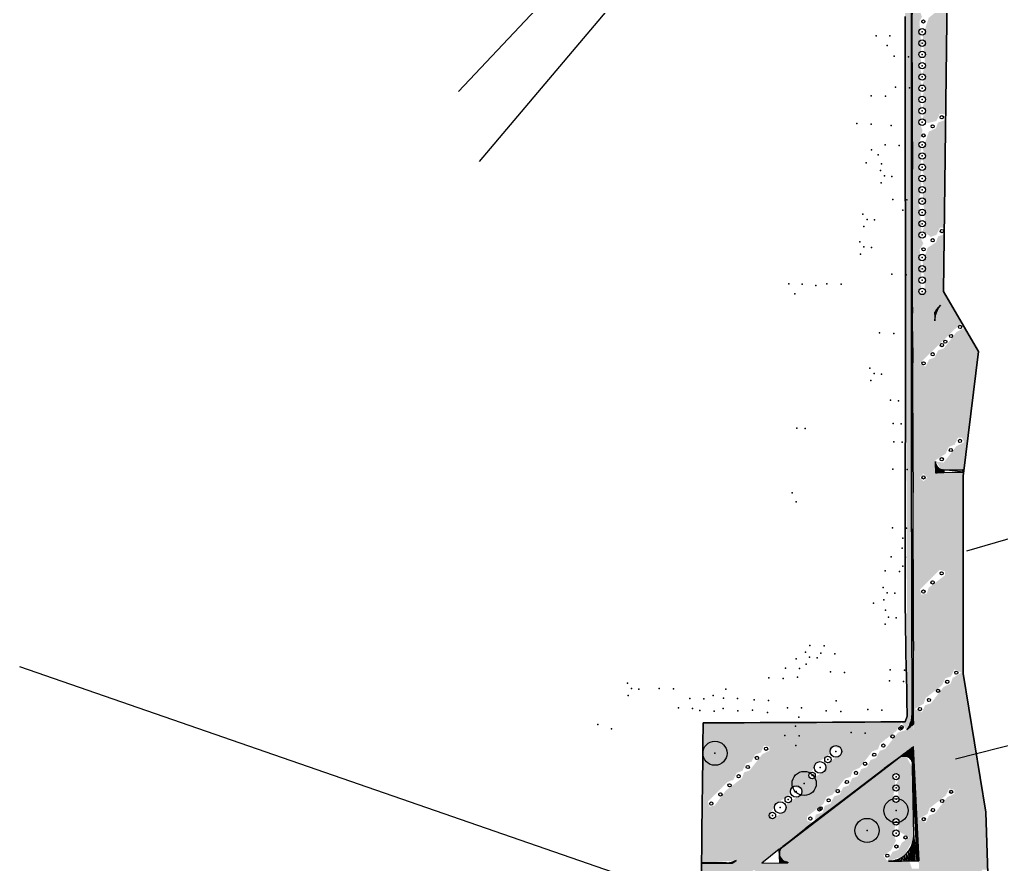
# Model space of a CAD drawing. Header units: metres. Extents: x 4 to 261, y 19 to 641.
# Drawn here: x 3.7 to 125.4, y 300.8 to 405.6 of the extents above; entities that cross this region are included whole.
import ezdxf

# ---------------------------------------------------------------- set-up
doc = ezdxf.new("R2010")
doc.units = ezdxf.units.M
for name, color, linetype in [('BOUNDARY', 7, 'Continuous'), ('ELECTR_CABLE_COMM', 7, 'Continuous'), ('NEW_BUSH', 3, 'Continuous'), ('NEW_LAWN', 82, 'Continuous'), ('NEW_TREE', 3, 'Continuous'), ('OVERHEAD_POWER_LINE', 7, 'Continuous'), ('ROAD', 7, 'Continuous'), ('SIDEWALK_PATH', 7, 'Continuous'), ('TREE', 7, 'Continuous'), ('WATER_PIPELINE', 7, 'Continuous')]:
    doc.layers.add(name, color=color, linetype=linetype)

# ---------------------------------------------------------------- blocks, each defined once
blk = doc.blocks.new('МИСКАНТУС_КИТАЙСКИЙ')
blk.add_circle((0, 0), 0.2)
blk = doc.blocks.new('ДЕРЕН_FLAVIRAMEA')
blk.add_circle((0, 0), 0.2)
blk = doc.blocks.new('ДЕРЕН_SIBIRICA')
blk.add_circle((0, 0), 0.2)
blk = doc.blocks.new('СПИРЕЯ_СЕРАЯ')
blk.add_circle((0, 0), 0.2)
blk = doc.blocks.new('BEREZA')
blk.add_circle((0, 0), 0.2)

msp = doc.modelspace()

# ---------------------------------------------------------------- hatches: boundary and pattern name
at = {"layer": 'NEW_LAWN'}
h = msp.add_hatch(color=82, dxfattribs=at)
h.paths.add_polyline_path([(88.21, 300.91), (92.04, 300.93), (92.48, 301.27), (88.21, 300.97), (88.41, 318.35), (113.43, 318.47), (113.72, 319.19), (113.37, 422.39), (118.06, 416.35), (118.2, 410.66), (118.7, 410.88), (118.48, 393.83), (117.75, 393.9), (117.33, 393.01), (116.27, 392.75), (115.64, 393.41), (115.93, 394.27), (115.64, 394.81), (115.93, 395.67), (115.64, 396.21), (115.93, 397.07), (115.64, 397.61), (115.93, 398.47), (115.64, 399.01), (115.93, 399.87), (115.64, 403.52), (116.38, 405.81), (118.63, 407.61), (117.74, 408.02), (117.31, 407.14), (116.5, 406.86), (115.64, 407.41), (115.93, 408.27), (115.64, 408.81), (115.93, 412.47), (115.64, 413.32), (115.93, 413.87), (115.64, 414.72), (115.93, 415.27), (115.37, 415.59), (115.18, 413.87), (115.47, 413.01), (115.18, 412.47), (115.47, 411.61), (115.18, 411.07), (115.47, 410.21), (115.18, 409.67), (115.47, 408.81), (115.18, 408.27), (115.47, 407.41), (115.18, 406.87), (115.54, 405.94), (115.23, 405.35), (115.47, 401.81), (115.18, 401.27), (115.47, 400.41), (115.18, 399.87), (115.47, 399.01), (115.18, 398.47), (115.47, 397.61), (115.18, 397.07), (115.47, 396.21), (115.18, 395.67), (115.47, 394.81), (115.18, 394.27), (115.47, 393.41), (115.18, 392.87), (115.61, 391.87), (115.18, 390.07), (115.47, 389.52), (115.18, 388.67), (115.47, 388.12), (115.18, 387.27), (115.47, 386.72), (115.18, 385.87), (115.47, 385.32), (115.18, 383.07), (115.47, 379.41), (115.18, 378.87), (115.71, 377.82), (115.26, 377.09), (115.47, 373.81), (115.18, 373.27), (115.47, 372.41), (115.18, 371.87), (115.56, 371.49), (115.93, 371.87), (115.64, 375.52), (116.25, 377.29), (117.29, 377.98), (117.54, 378.69), (118.29, 378.95), (118.2, 371.87), (120.45, 368), (115.26, 362.95), (115.98, 362.53), (116.41, 363.42), (117.11, 363.67), (117.54, 364.55), (118.25, 364.8), (119.8, 366.81), (120.82, 367.37), (122.53, 364.42), (120.63, 349.46), (117.9, 349.77), (117.33, 350.75), (118.23, 350.64), (119.79, 352.65), (120.77, 353.18), (120.49, 353.73), (120.01, 353.73), (119.59, 352.85), (118.88, 352.6), (118.46, 351.72), (117.2, 350.92), (117.2, 349.38), (120.63, 349.46), (120.63, 349.47), (120.65, 324.49), (123.44, 307.27), (123.68, 300.09), (123, 300.15), (122.57, 299.27), (121.87, 299.02), (121.44, 298.14), (120.5, 297.47), (121.22, 297.06), (122.77, 299.07), (123.71, 299.38), (123.86, 294.84), (119.9, 295.52), (119.94, 294.82), (119.51, 295.49), (119.52, 294.78), (119.44, 295.49), (118.78, 295.4), (117.79, 294.12), (117.6, 294.45), (117.65, 291.95), (118.06, 293.39), (119.56, 294.51), (123.86, 294.82), (124.42, 278.12), (123.27, 272.95), (119.63, 269.08), (115.28, 268.57), (115.11, 298.09), (111.51, 298.06), (113.42, 297.43), (113.51, 297.75), (114, 296.85), (114.05, 297.46), (114.69, 294.78), (115.02, 270.21), (114.23, 269.53), (112.05, 269.49), (112.27, 270.6), (113.61, 272.74), (113.62, 275.66), (114.9, 276.59), (113.7, 277.53), (114.05, 279.5), (113.69, 280.33), (113.9, 282.79), (113.54, 283.15), (112.57, 283.15), (112, 282.44), (112.43, 281.47), (112.43, 280.32), (112.01, 279.64), (112.44, 278.67), (112.45, 277.52), (112.02, 276.84), (112.6, 275.27), (111.49, 274.61), (110.85, 274.82), (110.71, 276.33), (111.14, 277), (110.7, 279.13), (111.12, 279.8), (110.69, 281.93), (111.11, 282.6), (110.65, 284.49), (110.05, 284.84), (109.44, 284.49), (109.07, 282.75), (109.43, 281.92), (109.09, 279.95), (109.44, 279.12), (109.1, 277.15), (109.45, 276.01), (109, 274.35), (109.72, 272.85), (109.05, 271.6), (107.89, 271.01), (105.39, 270.74), (105.04, 270.14), (105.23, 269.43), (104.06, 269.42), (104.03, 275.36), (105.08, 275.36), (105.02, 290.51), (88.1, 290.44)])
h.paths.add_polyline_path([(117.65, 291.95), (117.71, 285.46), (117.79, 283.44), (117.66, 291.57)], flags=16)
h.paths.add_polyline_path([(120.46, 324.58), (119.57, 325), (119.14, 324.12), (118.43, 323.87), (118.01, 322.99), (116, 321.43), (115.75, 320.72), (114.62, 320.06), (115.52, 319.64), (115.94, 320.53), (116.65, 320.78), (118.21, 322.79), (119.09, 323.21), (119.34, 323.92)], flags=16)
h.paths.add_polyline_path([(114.47, 328.15), (114.3, 319.07), (113.66, 317.53), (114.39, 318.14), (114.48, 317.19)], flags=16)
h.paths.add_polyline_path([(113.58, 317.47), (113.02, 318.45), (112.35, 317.33), (110.34, 315.77), (110.09, 315.07), (109.38, 314.82), (107.83, 312.8), (106.95, 312.38), (106.7, 311.67), (105.99, 311.42), (104.43, 309.41), (103.73, 309.16), (103.3, 308.28), (101.29, 306.72), (101.29, 306.24), (101.99, 305.93), (98.28, 303.02), (113.39, 314.53), (114.38, 312.77), (114.5, 303.98), (113.32, 301.87), (111.41, 301.2), (113, 301.21), (113, 301.59), (113.36, 301.23), (113.36, 301.79), (113.67, 301.23), (113.79, 301.71), (114.3, 300.27), (115.18, 300.27), (114.49, 315.41), (102.21, 306.09), (102.37, 306.95), (103.21, 307.24), (103.5, 308.08), (104.2, 308.33), (104.63, 309.21), (105.34, 309.46), (105.76, 310.34), (106.47, 310.59), (106.89, 311.48), (107.6, 311.72), (108.02, 312.61), (108.73, 312.86), (109.16, 313.74), (109.86, 313.99), (110.29, 314.87), (110.99, 315.12), (112.55, 317.13)], flags=16)
h.paths.add_polyline_path([(115.11, 306.4), (116, 305.98), (116.43, 306.87), (117.13, 307.12), (118.69, 309.13), (119.57, 309.55), (119.57, 310.03), (118.92, 310.21), (118.49, 309.33), (116.48, 307.77), (116.23, 307.06)], flags=16)
h.paths.add_polyline_path([(111.24, 301.22), (111.9, 302.34), (112.61, 302.59), (113.03, 303.47), (113.98, 304.14), (112.56, 304.95), (112.7, 306.07), (112.32, 306.45), (111.94, 306.07), (112.24, 305.53), (111.94, 304.67), (112.32, 303.73), (111.7, 302.54), (110.76, 301.87)], flags=16)
h.paths.add_polyline_path([(98.28, 303.02), (97.87, 302.68), (95.67, 300.96), (98.92, 301), (98.06, 301.49), (97.88, 302.27)], flags=16)
h.paths.add_polyline_path([(113.95, 419.69), (114.22, 419.34), (114.23, 412.66), (114.35, 419.74)], flags=16)
h.paths.add_polyline_path([(114.23, 411.67), (114.33, 411.66), (114.33, 411.67)], flags=16)
h.paths.add_polyline_path([(114.23, 393.07), (114.38, 389.94), (114.33, 410.67)], flags=16)
h.paths.add_polyline_path([(114.38, 389.93), (114.38, 389.94), (114.38, 389.94)], flags=16)
h.paths.add_polyline_path([(114.23, 372.54), (114.38, 369.42), (114.38, 389.93), (114.38, 389.93), (114.38, 389.93)], flags=16)
h.paths.add_polyline_path([(114.38, 369.42), (114.23, 367.87), (114.39, 364.46), (114.39, 365.46)], flags=16)
h.paths.add_polyline_path([(114.26, 352.76), (114.3, 331.31), (114.39, 364.46)], flags=16)
h.paths.add_polyline_path([(117.82, 370.18), (117.15, 369.34), (117.15, 368.24), (117.41, 369.46)], flags=16)
h.paths.add_polyline_path([(120.11, 279.51), (121.02, 279.79), (121.56, 279.49), (121.94, 279.87), (121.56, 280.25), (121.02, 279.96), (119.82, 280.19)], flags=16)
h.paths.add_polyline_path([(118.32, 276.82), (119.35, 278.18), (119.28, 278.69), (118.69, 278.56), (118.66, 277.98), (117.94, 277.2)], flags=16)
h.paths.add_polyline_path([(116.36, 280.2), (116.03, 278.86), (116.5, 278.38), (117.17, 279.32), (118.05, 279.75), (118.3, 280.46), (119.19, 280.73), (119.18, 281.36), (118.53, 281.54), (118.1, 280.65)], flags=16)
h.paths.add_polyline_path([(118.32, 274.02), (118.7, 274.4), (118.32, 274.78), (117.94, 274.4)], flags=16)
h.paths.add_polyline_path([(118.28, 298.78), (118.66, 299.16), (118.28, 299.54), (117.9, 299.16)], flags=16)
h.paths.add_polyline_path([(117.74, 337.32), (115.3, 334.88), (115.48, 334.23), (116.13, 334.4), (116.38, 335.11), (118.4, 336.66), (118.4, 337.14)], flags=16)
h.paths.add_polyline_path([(115.73, 348.31), (116.21, 348.79), (115.73, 349.27), (115.25, 348.79)], flags=16)
h.paths.add_polyline_path([(112.41, 310.81), (112.7, 311.67), (112.32, 312.05), (111.94, 311.67), (112.24, 311.13), (111.94, 308.87), (112.32, 308.49), (112.7, 308.87)], flags=16)
h.paths.add_polyline_path([(106.99, 283.66), (107.64, 283.48), (107.81, 284.13), (107.16, 284.31)], flags=16)
h.paths.add_polyline_path([(102.55, 313.42), (101.54, 311.82), (101.91, 311.44), (103.25, 312.21), (103.77, 313.32), (105.47, 314.46), (105.47, 315.16), (104.52, 315.41), (104, 314.31)], flags=16)
h.paths.add_polyline_path([(104.03, 294.85), (104.69, 294.67), (104.86, 295.33), (104.21, 295.5)], flags=16)
h.paths.add_polyline_path([(96.66, 307.04), (96.99, 306.47), (98.32, 307.24), (98.85, 308.35), (100.55, 309.48), (100.55, 310.18), (99.6, 310.44), (99.07, 309.33), (97.63, 308.45)], flags=16)
h.paths.add_polyline_path([(95.79, 299.38), (94.68, 300.11), (93.73, 299.25), (94.64, 297.86), (96.39, 297.49), (98.37, 297.85), (99.19, 297.51), (100.03, 298), (100.17, 298.49), (99.68, 299.33), (97.21, 299.11)], flags=16)
h.paths.add_polyline_path([(91.44, 311.02), (89, 308.58), (89.18, 307.92), (89.83, 308.1), (91.21, 309.94), (93.23, 311.49), (93.48, 312.2), (94.18, 312.45), (95.74, 314.46), (96.62, 314.89), (96.62, 315.37), (95.97, 315.54), (95.54, 314.66), (94.84, 314.41), (94.41, 313.53), (93.7, 313.28), (93.28, 312.4), (92.57, 312.15), (92.15, 311.27)], flags=16)
msp.add_hatch(color=82, dxfattribs=at).paths.add_polyline_path([(117.77, 379.77), (117.34, 378.89), (116.62, 378.63), (115.64, 379.41), (115.93, 380.27), (115.64, 383.92), (115.93, 384.47), (115.64, 385.32), (115.93, 385.87), (115.64, 386.72), (115.93, 387.27), (115.64, 388.12), (115.93, 388.67), (115.64, 389.52), (116.39, 391.69), (117.27, 392.11), (117.52, 392.82), (118.47, 393.13), (118.3, 379.75)])

# ---------------------------------------------------------------- linework, layer by layer
at = {"layer": 'BOUNDARY'}
msp.add_lwpolyline([(113.45, 405.99), (113.45, 405), (113.45, 403), (113.45, 402), (113.45, 400), (113.45, 399.01), (113.47, 397.01), (113.47, 396.01), (113.47, 394.03), (113.47, 393.03), (113.47, 391.02), (113.47, 390.02), (113.47, 388.04), (113.47, 387.04), (113.47, 385.04), (113.47, 384.04), (113.48, 382.05), (113.48, 381.05), (113.48, 379.05), (113.48, 378.05), (113.48, 376.06), (113.48, 375.06), (113.48, 373.06), (113.48, 372.06), (113.48, 370.08), (113.5, 369.08), (113.5, 367.07), (113.5, 366.07), (113.5, 364.09), (113.48, 363.09), (113.48, 361.09), (113.48, 360.09), (113.48, 358.1), (113.48, 357.1), (113.48, 355.1), (113.48, 354.1), (113.47, 352.11), (113.47, 351.11), (113.47, 349.11), (113.47, 348.11), (113.47, 346.13), (113.47, 345.13), (113.47, 343.12), (113.47, 342.14), (113.45, 340.14), (113.45, 339.14), (113.45, 337.14), (113.45, 336.15), (113.45, 334.15), (113.45, 333.15), (113.45, 332.7), (113.45, 332.7), (113.48, 331.15), (113.5, 330.16), (113.54, 328.16), (113.55, 327.16), (113.6, 325.18), (113.61, 324.18), (113.66, 322.18), (113.67, 321.17), (113.72, 319.19), (113.44, 318.47), (111.45, 318.46), (110.45, 318.46), (108.45, 318.44), (107.45, 318.44), (105.46, 318.43), (104.46, 318.43), (102.46, 318.41), (101.46, 318.41), (99.47, 318.4), (98.47, 318.4), (96.47, 318.38), (95.47, 318.38), (93.49, 318.37), (92.49, 318.37), (90.49, 318.35), (89.49, 318.35), (88.41, 318.35), (88.41, 318.35), (88.4, 317.44), (88.38, 316.44), (88.37, 314.44), (88.35, 313.46), (88.32, 311.45), (88.32, 310.45), (88.29, 308.45), (88.29, 307.47), (88.26, 305.47), (88.25, 304.47), (88.23, 302.48), (88.22, 301.48), (88.2, 299.48)], dxfattribs=at)
at = {"layer": 'ELECTR_CABLE_COMM'}
for p, q in [((60.69, 388), (122.55, 461.24)), ((113.36, 455.37), (58.09, 396.68))]:
    msp.add_line(p, q, dxfattribs=at)
at = {"layer": 'GROUND'}
for points in [[(118.76, 415.45), (118.2, 371.87), (122.53, 364.42), (120.63, 348.93), (120.65, 324.49), (123.44, 307.27), (124.42, 278.12), (123.27, 272.94), (119.63, 269.08), (104.32, 267.27), (104.08, 264.39), (110, 263.98), (114.17, 262.13), (117.07, 258.62), (118.46, 245.95), (122.22, 242.8), (124.29, 236.77)], [(88.2, 299.48), (88.22, 301.48), (88.23, 302.48), (88.25, 304.47), (88.26, 305.47), (88.29, 307.47), (88.29, 308.45), (88.32, 310.45), (88.32, 311.45), (88.35, 313.46), (88.37, 314.44), (88.38, 316.44), (88.4, 317.44), (88.41, 318.35), (89.49, 318.35), (90.49, 318.35), (92.49, 318.37), (93.49, 318.37), (95.47, 318.38), (96.47, 318.38), (98.47, 318.4), (99.47, 318.4), (101.46, 318.41), (102.46, 318.41), (104.46, 318.43), (105.46, 318.43), (107.45, 318.44), (108.45, 318.44), (110.45, 318.46), (111.45, 318.46), (113.44, 318.47), (113.72, 319.19), (113.67, 321.17), (113.66, 322.18), (113.61, 324.18), (113.6, 325.18), (113.55, 327.16), (113.54, 328.16), (113.5, 330.16), (113.48, 331.15), (113.45, 332.7), (113.45, 333.15), (113.45, 334.15), (113.45, 336.15), (113.45, 337.14), (113.45, 339.14), (113.45, 340.14), (113.47, 342.14), (113.47, 343.12), (113.47, 345.13), (113.47, 346.13), (113.47, 348.11), (113.47, 349.11), (113.47, 351.11), (113.47, 352.11), (113.48, 354.1), (113.48, 355.1), (113.48, 357.1), (113.48, 358.1), (113.48, 360.09), (113.48, 361.09), (113.48, 363.09), (113.5, 364.09), (113.5, 366.07), (113.5, 367.07), (113.5, 369.08), (113.48, 370.08), (113.48, 372.06), (113.48, 373.06), (113.48, 375.06), (113.48, 376.06), (113.48, 378.05), (113.48, 379.05), (113.48, 381.05), (113.48, 382.05), (113.47, 384.04), (113.47, 385.04), (113.47, 387.04), (113.47, 388.04), (113.47, 390.02), (113.47, 391.02), (113.47, 393.03), (113.47, 394.03), (113.47, 396.01), (113.47, 397.01), (113.45, 399.01), (113.45, 400), (113.45, 402), (113.45, 403), (113.45, 405), (113.45, 405.99)]]:
    msp.add_lwpolyline(points, dxfattribs=at)
at = {"layer": 'NEW_BUSH'}
for centre, radius in [((115.56, 404.07), 0.4), ((115.56, 402.67), 0.4), ((115.56, 401.27), 0.4), ((115.56, 399.87), 0.4), ((115.56, 398.47), 0.4), ((115.56, 397.07), 0.4), ((115.56, 395.67), 0.4), ((115.56, 394.27), 0.4), ((115.56, 392.87), 0.4), ((115.56, 390.07), 0.4), ((115.56, 388.67), 0.4), ((115.56, 387.27), 0.4), ((115.56, 385.87), 0.4), ((115.56, 384.47), 0.4), ((115.56, 383.07), 0.4), ((115.56, 381.67), 0.4), ((115.56, 380.27), 0.4), ((115.56, 378.87), 0.4), ((115.56, 376.07), 0.4), ((115.56, 374.67), 0.4), ((115.56, 373.27), 0.4), ((115.56, 371.87), 0.4), ((104.87, 314.81), 0.72), ((103.88, 313.81), 0.4), ((102.9, 312.82), 0.72), ((101.91, 311.82), 0.4), ((112.32, 311.67), 0.4), ((99.94, 309.83), 0.72), ((112.32, 310.27), 0.4), ((98.96, 308.84), 0.4), ((112.32, 308.87), 0.4), ((97.97, 307.84), 0.72), ((96.99, 306.85), 0.4), ((112.32, 306.07), 0.4), ((112.32, 304.67), 0.4)]:
    msp.add_circle(centre, radius, dxfattribs=at)
for p in [(115.56, 404.07), (115.56, 402.67), (115.56, 401.27), (115.56, 399.87), (115.56, 398.47), (115.56, 397.07), (115.56, 395.67), (115.56, 394.27), (115.56, 392.87), (115.56, 390.07), (115.56, 388.67), (115.56, 387.27), (115.56, 385.87), (115.56, 384.47), (115.56, 383.07), (115.56, 381.67), (115.56, 380.27), (115.56, 378.87), (115.56, 376.07), (115.56, 374.67), (115.56, 373.27), (115.56, 371.87), (104.87, 314.81), (103.88, 313.81), (101.91, 311.82), (102.9, 312.82), (112.32, 311.67), (99.94, 309.83), (112.32, 310.27), (98.96, 308.84), (112.32, 308.87), (96.99, 306.85), (97.97, 307.84), (112.32, 306.07), (112.32, 304.67)]:
    msp.add_point(p, dxfattribs=at)
at = {"layer": 'NEW_TREE'}
for centre in [(89.87, 314.58), (100.93, 310.83), (112.32, 307.47), (108.73, 305)]:
    msp.add_circle(centre, 1.5, dxfattribs=at)
for p in [(89.87, 314.58), (100.93, 310.83), (112.32, 307.47), (108.73, 305)]:
    msp.add_point(p, dxfattribs=at)
at = {"layer": 'OVERHEAD_POWER_LINE'}
for p, q in [((238.79, 343.94), (119.69, 313.85)), ((3.65, 325.32), (132.98, 280.55))]:
    msp.add_line(p, q, dxfattribs=at)
at = {"layer": 'ROAD'}
msp.add_lwpolyline([(124.29, 236.77), (122.22, 242.8), (118.46, 245.95), (117.07, 258.62), (114.17, 262.13), (110, 263.98), (104.08, 264.39), (104.32, 267.27), (119.63, 269.08), (123.27, 272.94), (124.42, 278.12), (123.44, 307.27), (120.65, 324.49), (120.63, 348.93), (122.53, 364.42), (118.2, 371.87), (118.76, 415.45)], dxfattribs=at)
at = {"layer": 'SIDEWALK_PATH'}
for points in [[(114.23, 412.66), (114.33, 410.67), (114.33, 410.67), (114.23, 392.95), (114.23, 392.95), (114.23, 412.66), (114.33, 410.67), (114.23, 392.95), (114.23, 392.95), (114.38, 389.93), (114.38, 389.93), (114.33, 410.67)], [(114.23, 392.95), (114.38, 389.93), (114.38, 389.93), (114.23, 372.54), (114.23, 372.54), (114.23, 392.95), (114.38, 389.93), (114.23, 372.54), (114.23, 372.54), (114.38, 369.42), (114.38, 369.42), (114.38, 389.93)], [(114.23, 372.54), (114.38, 369.42), (114.38, 369.42), (114.23, 367.87), (114.23, 367.87), (114.23, 372.54), (114.38, 369.42), (114.23, 367.87), (114.23, 367.87), (114.39, 364.46), (114.39, 364.46), (114.38, 369.42)], [(117.83, 370.18), (117.59, 369.87), (117.59, 369.87), (117.59, 369.82), (117.59, 369.82), (117.83, 370.18)], [(117.24, 369.43), (117.27, 369.06), (117.27, 369.06), (117.15, 369.31), (117.15, 369.31), (117.24, 369.43), (117.27, 369.06), (117.15, 369.31), (117.15, 369.31), (117.18, 368.67), (117.18, 368.67), (117.27, 369.06)], [(117.18, 368.67), (117.15, 369.31), (117.15, 369.31), (117.15, 369.24), (117.15, 369.24), (117.18, 368.67)], [(117.18, 368.67), (117.18, 368.66), (117.18, 368.66), (117.15, 369.24), (117.15, 369.24), (117.18, 368.67), (117.18, 368.66), (117.15, 369.24), (117.15, 369.24), (117.15, 368.24), (117.15, 368.24), (117.18, 368.66)], [(117.39, 369.63), (117.41, 369.46), (117.41, 369.46), (117.24, 369.43), (117.24, 369.43), (117.39, 369.63), (117.41, 369.46), (117.24, 369.43), (117.24, 369.43), (117.27, 369.06), (117.27, 369.06), (117.41, 369.46)], [(117.59, 369.87), (117.59, 369.82), (117.59, 369.82), (117.39, 369.63), (117.39, 369.63), (117.59, 369.87), (117.59, 369.82), (117.39, 369.63), (117.39, 369.63), (117.41, 369.46), (117.41, 369.46), (117.59, 369.82)], [(114.23, 367.87), (114.39, 364.46), (114.39, 364.46), (114.26, 352.76), (114.26, 352.76), (114.23, 367.87), (114.39, 364.46), (114.26, 352.76), (114.26, 352.76), (114.44, 349.1), (114.44, 349.1), (114.39, 364.46)], [(114.26, 352.76), (114.44, 349.1), (114.44, 349.1), (114.3, 331.31), (114.3, 331.31), (114.26, 352.76), (114.44, 349.1), (114.3, 331.31), (114.3, 331.31), (114.47, 328.15), (114.47, 328.15), (114.44, 349.1)], [(117.21, 350.59), (117.2, 350.78), (117.2, 350.78), (117.27, 349.38), (117.27, 349.38), (117.21, 350.59), (117.2, 350.78), (117.27, 349.38), (117.27, 349.38), (117.2, 350.78), (117.27, 349.38), (117.2, 350.78), (117.2, 350.78), (117.2, 349.38), (117.2, 349.38), (117.27, 349.38)], [(117.27, 350.38), (117.33, 349.38), (117.33, 349.38), (117.21, 350.59), (117.21, 350.59), (117.27, 350.38), (117.33, 349.38), (117.21, 350.59), (117.21, 350.59), (117.27, 349.38), (117.27, 349.38), (117.33, 349.38)], [(117.38, 350.2), (117.42, 349.38), (117.42, 349.38), (117.27, 350.38), (117.27, 350.38), (117.38, 350.2), (117.42, 349.38), (117.27, 350.38), (117.27, 350.38), (117.33, 349.38), (117.33, 349.38), (117.42, 349.38)], [(117.51, 350.05), (117.54, 349.4), (117.54, 349.4), (117.38, 350.2), (117.38, 350.2), (117.51, 350.05), (117.54, 349.4), (117.38, 350.2), (117.38, 350.2), (117.42, 349.38), (117.42, 349.38), (117.54, 349.4)], [(117.66, 349.92), (117.69, 349.4), (117.69, 349.4), (117.51, 350.05), (117.51, 350.05), (117.66, 349.92), (117.69, 349.4), (117.51, 350.05), (117.51, 350.05), (117.54, 349.4), (117.54, 349.4), (117.69, 349.4)], [(117.84, 349.83), (117.87, 349.4), (117.87, 349.4), (117.66, 349.92), (117.66, 349.92), (117.84, 349.83), (117.87, 349.4), (117.66, 349.92), (117.66, 349.92), (117.69, 349.4), (117.69, 349.4), (117.87, 349.4)], [(118.05, 349.77), (118.06, 349.4), (118.06, 349.4), (117.84, 349.83), (117.84, 349.83), (118.05, 349.77), (118.06, 349.4), (117.84, 349.83), (117.84, 349.83), (117.87, 349.4), (117.87, 349.4), (118.06, 349.4)], [(118.24, 349.74), (118.26, 349.41), (118.26, 349.41), (118.05, 349.77), (118.05, 349.77), (118.24, 349.74), (118.26, 349.41), (118.05, 349.77), (118.05, 349.77), (118.06, 349.4), (118.06, 349.4), (118.26, 349.41)], [(120.62, 349.75), (120.63, 349.46), (120.63, 349.46), (118.24, 349.74), (118.24, 349.74), (120.62, 349.75), (120.63, 349.46), (118.24, 349.74), (118.24, 349.74), (118.26, 349.41), (118.26, 349.41), (120.63, 349.46)], [(120.63, 349.75), (120.62, 349.75), (120.62, 349.75), (120.63, 349.46), (120.63, 349.46), (120.63, 349.75)], [(114.3, 331.31), (114.47, 328.15), (114.47, 328.15), (114.33, 321.5), (114.33, 321.5), (114.3, 331.31), (114.47, 328.15), (114.33, 321.5), (114.33, 321.5), (114.5, 318.19), (114.5, 318.19), (114.47, 328.15)], [(114.33, 321.5), (114.5, 318.19), (114.5, 318.19), (114.33, 319.49), (114.33, 319.49), (114.33, 321.5), (114.5, 318.19), (114.33, 319.49), (114.33, 319.49), (114.39, 318.11), (114.39, 318.11), (114.5, 318.19)], [(114.3, 319.07), (114.35, 318.08), (114.35, 318.08), (114.23, 318.65), (114.23, 318.65), (114.3, 319.07), (114.35, 318.08), (114.23, 318.65), (114.23, 318.65), (114.26, 318.01), (114.26, 318.01), (114.35, 318.08)], [(114.33, 319.49), (114.39, 318.11), (114.39, 318.11), (114.3, 319.07), (114.3, 319.07), (114.33, 319.49), (114.39, 318.11), (114.3, 319.07), (114.3, 319.07), (114.35, 318.08), (114.35, 318.08), (114.39, 318.11)], [(114.11, 317.89), (113.9, 317.73), (113.9, 317.73), (113.9, 317.87), (113.9, 317.87), (114.11, 317.89), (113.9, 317.73), (113.9, 317.87), (113.9, 317.87), (113.66, 317.53), (113.66, 317.53), (113.9, 317.73)], [(114.11, 317.89), (114.08, 318.25), (114.08, 318.25), (113.9, 317.87), (113.9, 317.87), (114.11, 317.89)], [(114.23, 318.65), (114.26, 318.01), (114.26, 318.01), (114.08, 318.25), (114.08, 318.25), (114.23, 318.65), (114.26, 318.01), (114.08, 318.25), (114.08, 318.25), (114.11, 317.89), (114.11, 317.89), (114.26, 318.01)], [(114.44, 315.37), (115.14, 301.24), (115.14, 301.24), (114.27, 315.25), (114.27, 315.25), (114.44, 315.37), (115.14, 301.24), (114.27, 315.25), (114.27, 315.25), (114.97, 301.24), (114.97, 301.24), (115.14, 301.24)], [(114.5, 315.41), (114.44, 315.37), (114.44, 315.37), (115.14, 301.24), (115.14, 301.24), (114.5, 315.41), (114.44, 315.37), (115.14, 301.24), (115.14, 301.24), (114.44, 315.37), (115.14, 301.24), (114.44, 315.37), (114.44, 315.37), (115.14, 301.24)], [(112.69, 314.07), (112.69, 314.02), (112.69, 314.02), (110.87, 312.69), (110.87, 312.69), (112.69, 314.07), (112.69, 314.02), (110.87, 312.69), (110.87, 312.69), (110.87, 312.62), (110.87, 312.62), (112.69, 314.02)], [(112.85, 314.19), (112.85, 314.13), (112.85, 314.13), (112.69, 314.07), (112.69, 314.07), (112.85, 314.19), (112.85, 314.13), (112.69, 314.07), (112.69, 314.07), (112.69, 314.02), (112.69, 314.02), (112.85, 314.13)], [(113.02, 314.31), (113.03, 314.2), (113.03, 314.2), (112.85, 314.19), (112.85, 314.19), (113.02, 314.31), (113.03, 314.2), (112.85, 314.19), (112.85, 314.19), (112.85, 314.13), (112.85, 314.13), (113.03, 314.2)], [(113.21, 314.46), (113.21, 314.23), (113.21, 314.23), (113.02, 314.31), (113.02, 314.31), (113.21, 314.46), (113.21, 314.23), (113.02, 314.31), (113.02, 314.31), (113.03, 314.2), (113.03, 314.2), (113.21, 314.23)], [(113.39, 314.59), (113.41, 314.23), (113.41, 314.23), (113.21, 314.46), (113.21, 314.46), (113.39, 314.59), (113.41, 314.23), (113.21, 314.46), (113.21, 314.46), (113.21, 314.23), (113.21, 314.23), (113.41, 314.23)], [(113.57, 314.72), (113.6, 314.2), (113.6, 314.2), (113.39, 314.59), (113.39, 314.59), (113.57, 314.72), (113.6, 314.2), (113.39, 314.59), (113.39, 314.59), (113.41, 314.23), (113.41, 314.23), (113.6, 314.2)], [(113.75, 314.86), (113.78, 314.14), (113.78, 314.14), (113.57, 314.72), (113.57, 314.72), (113.75, 314.86), (113.78, 314.14), (113.57, 314.72), (113.57, 314.72), (113.6, 314.2), (113.6, 314.2), (113.78, 314.14)], [(113.9, 314.96), (113.94, 314.04), (113.94, 314.04), (113.75, 314.86), (113.75, 314.86), (113.9, 314.96), (113.94, 314.04), (113.75, 314.86), (113.75, 314.86), (113.78, 314.14), (113.78, 314.14), (113.94, 314.04)], [(114.03, 315.07), (114.09, 313.9), (114.09, 313.9), (113.9, 314.96), (113.9, 314.96), (114.03, 315.07), (114.09, 313.9), (113.9, 314.96), (113.9, 314.96), (113.94, 314.04), (113.94, 314.04), (114.09, 313.9)], [(114.14, 315.14), (114.21, 313.75), (114.21, 313.75), (114.03, 315.07), (114.03, 315.07), (114.14, 315.14), (114.21, 313.75), (114.03, 315.07), (114.03, 315.07), (114.09, 313.9), (114.09, 313.9), (114.21, 313.75)], [(114.21, 315.2), (114.3, 313.59), (114.3, 313.59), (114.14, 315.14), (114.14, 315.14), (114.21, 315.2), (114.3, 313.59), (114.14, 315.14), (114.14, 315.14), (114.21, 313.75), (114.21, 313.75), (114.3, 313.59)], [(114.26, 315.23), (114.35, 313.4), (114.35, 313.4), (114.21, 315.2), (114.21, 315.2), (114.26, 315.23), (114.35, 313.4), (114.21, 315.2), (114.21, 315.2), (114.3, 313.59), (114.3, 313.59), (114.35, 313.4)], [(114.27, 315.25), (114.38, 313.22), (114.38, 313.22), (114.26, 315.23), (114.26, 315.23), (114.27, 315.25), (114.38, 313.22), (114.26, 315.23), (114.26, 315.23), (114.35, 313.4), (114.35, 313.4), (114.38, 313.22)], [(114.38, 313.22), (114.97, 301.24), (114.97, 301.24), (114.38, 312.86), (114.38, 312.86), (114.38, 313.22), (114.97, 301.24), (114.38, 312.86), (114.38, 312.86), (114.96, 301.24), (114.96, 301.24), (114.97, 301.24)], [(114.38, 312.86), (114.96, 301.24), (114.96, 301.24), (114.53, 304.39), (114.53, 304.39), (114.38, 312.86), (114.96, 301.24), (114.53, 304.39), (114.53, 304.39), (114.67, 301.24), (114.67, 301.24), (114.96, 301.24)], [(110.87, 312.69), (110.87, 312.62), (110.87, 312.62), (101.15, 305.29), (101.15, 305.29), (110.87, 312.69), (110.87, 312.62), (101.15, 305.29), (101.15, 305.29), (101.15, 305.17), (101.15, 305.17), (110.87, 312.62)], [(101.15, 305.29), (101.15, 305.17), (101.15, 305.17), (98.28, 303.02), (98.28, 303.02), (101.15, 305.29), (101.15, 305.17), (98.28, 303.02), (98.28, 303.02), (98.28, 302.96), (98.28, 302.96), (101.15, 305.17)], [(114.53, 304.39), (114.67, 301.24), (114.67, 301.24), (114.5, 303.97), (114.5, 303.97), (114.53, 304.39), (114.67, 301.24), (114.5, 303.97), (114.5, 303.97), (114.63, 301.24), (114.63, 301.24), (114.67, 301.24)], [(114.3, 303.18), (114.39, 301.24), (114.39, 301.24), (114.12, 302.81), (114.12, 302.81), (114.3, 303.18), (114.39, 301.24), (114.12, 302.81), (114.12, 302.81), (114.2, 301.23), (114.2, 301.23), (114.39, 301.24)], [(114.42, 303.57), (114.54, 301.24), (114.54, 301.24), (114.3, 303.18), (114.3, 303.18), (114.42, 303.57), (114.54, 301.24), (114.3, 303.18), (114.3, 303.18), (114.39, 301.24), (114.39, 301.24), (114.54, 301.24)], [(114.5, 303.97), (114.63, 301.24), (114.63, 301.24), (114.42, 303.57), (114.42, 303.57), (114.5, 303.97), (114.63, 301.24), (114.42, 303.57), (114.42, 303.57), (114.54, 301.24), (114.54, 301.24), (114.63, 301.24)], [(97.92, 300.99), (97.83, 302.67), (97.83, 302.67), (95.67, 300.96), (95.67, 300.96), (97.92, 300.99)], [(97.86, 302.69), (97.88, 302.27), (97.88, 302.27), (97.83, 302.67), (97.83, 302.67), (97.86, 302.69), (97.88, 302.27), (97.83, 302.67), (97.83, 302.67), (97.86, 302.08), (97.86, 302.08), (97.88, 302.27)], [(97.92, 302.73), (97.92, 302.48), (97.92, 302.48), (97.86, 302.69), (97.86, 302.69), (97.92, 302.73), (97.92, 302.48), (97.86, 302.69), (97.86, 302.69), (97.88, 302.27), (97.88, 302.27), (97.92, 302.48)], [(97.89, 301.88), (97.94, 300.99), (97.94, 300.99), (97.86, 302.08), (97.86, 302.08), (97.89, 301.88), (97.94, 300.99), (97.86, 302.08), (97.86, 302.08), (97.92, 300.99), (97.92, 300.99), (97.94, 300.99)], [(98.01, 302.81), (98.01, 302.66), (98.01, 302.66), (97.92, 302.73), (97.92, 302.73), (98.01, 302.81), (98.01, 302.66), (97.92, 302.73), (97.92, 302.73), (97.92, 302.48), (97.92, 302.48), (98.01, 302.66)], [(98.13, 302.9), (98.13, 302.82), (98.13, 302.82), (98.01, 302.81), (98.01, 302.81), (98.13, 302.9), (98.13, 302.82), (98.01, 302.81), (98.01, 302.81), (98.01, 302.66), (98.01, 302.66), (98.13, 302.82)], [(98.28, 303.02), (98.28, 302.96), (98.28, 302.96), (98.13, 302.9), (98.13, 302.9), (98.28, 303.02), (98.28, 302.96), (98.13, 302.9), (98.13, 302.9), (98.13, 302.82), (98.13, 302.82), (98.28, 302.96)], [(113.63, 302.15), (113.67, 301.23), (113.67, 301.23), (113.32, 301.87), (113.32, 301.87), (113.63, 302.15), (113.67, 301.23), (113.32, 301.87), (113.32, 301.87), (113.36, 301.23), (113.36, 301.23), (113.67, 301.23)], [(113.9, 302.47), (113.96, 301.23), (113.96, 301.23), (113.63, 302.15), (113.63, 302.15), (113.9, 302.47), (113.96, 301.23), (113.63, 302.15), (113.63, 302.15), (113.67, 301.23), (113.67, 301.23), (113.96, 301.23)], [(114.12, 302.81), (114.2, 301.23), (114.2, 301.23), (113.9, 302.47), (113.9, 302.47), (114.12, 302.81), (114.2, 301.23), (113.9, 302.47), (113.9, 302.47), (113.96, 301.23), (113.96, 301.23), (114.2, 301.23)], [(91.26, 300.93), (91.26, 301), (91.26, 301), (88.22, 300.97), (88.22, 300.97), (91.26, 300.93)], [(88.22, 300.97), (88.22, 300.97), (88.22, 300.97), (88.22, 300.91), (88.22, 300.91), (88.22, 300.97), (88.22, 300.97), (88.22, 300.91), (88.22, 300.91), (91.26, 300.93), (91.26, 300.93), (88.22, 300.97)], [(91.68, 301.03), (91.68, 300.93), (91.68, 300.93), (91.26, 301), (91.26, 301), (91.68, 301.03), (91.68, 300.93), (91.26, 301), (91.26, 301), (91.26, 300.93), (91.26, 300.93), (91.68, 300.93)], [(92.04, 301.11), (92.04, 300.93), (92.04, 300.93), (91.68, 301.03), (91.68, 301.03), (92.04, 301.11), (92.04, 300.93), (91.68, 301.03), (91.68, 301.03), (91.68, 300.93), (91.68, 300.93), (92.04, 300.93)], [(92.1, 301.12), (92.1, 300.97), (92.1, 300.97), (92.04, 301.11), (92.04, 301.11), (92.1, 301.12), (92.1, 300.97), (92.04, 301.11), (92.04, 301.11), (92.04, 300.93), (92.04, 300.93), (92.1, 300.97)], [(92.49, 301.27), (92.1, 301.12), (92.1, 301.12), (92.1, 300.97), (92.1, 300.97), (92.49, 301.27)], [(97.97, 301.69), (98, 300.99), (98, 300.99), (97.89, 301.88), (97.89, 301.88), (97.97, 301.69), (98, 300.99), (97.89, 301.88), (97.89, 301.88), (97.94, 300.99), (97.94, 300.99), (98, 300.99)], [(98.06, 301.51), (98.09, 300.99), (98.09, 300.99), (97.97, 301.69), (97.97, 301.69), (98.06, 301.51), (98.09, 300.99), (97.97, 301.69), (97.97, 301.69), (98, 300.99), (98, 300.99), (98.09, 300.99)], [(98.19, 301.36), (98.22, 300.99), (98.22, 300.99), (98.06, 301.51), (98.06, 301.51), (98.19, 301.36), (98.22, 300.99), (98.06, 301.51), (98.06, 301.51), (98.09, 300.99), (98.09, 300.99), (98.22, 300.99)], [(98.35, 301.24), (98.37, 300.99), (98.37, 300.99), (98.19, 301.36), (98.19, 301.36), (98.35, 301.24), (98.37, 300.99), (98.19, 301.36), (98.19, 301.36), (98.22, 300.99), (98.22, 300.99), (98.37, 300.99)], [(98.53, 301.15), (98.53, 301), (98.53, 301), (98.35, 301.24), (98.35, 301.24), (98.53, 301.15), (98.53, 301), (98.35, 301.24), (98.35, 301.24), (98.37, 300.99), (98.37, 300.99), (98.53, 301)], [(98.73, 301.09), (98.73, 301), (98.73, 301), (98.53, 301.15), (98.53, 301.15), (98.73, 301.09), (98.73, 301), (98.53, 301.15), (98.53, 301.15), (98.53, 301), (98.53, 301), (98.73, 301)], [(98.92, 301.08), (98.92, 301), (98.92, 301), (98.73, 301.09), (98.73, 301.09), (98.92, 301.08), (98.92, 301), (98.73, 301.09), (98.73, 301.09), (98.73, 301), (98.73, 301), (98.92, 301)], [(111.4, 301.2), (111.4, 301.2), (111.4, 301.2), (111.82, 301.2), (111.82, 301.2), (111.4, 301.2), (111.4, 301.2), (111.82, 301.2), (111.82, 301.2), (111.82, 301.23), (111.82, 301.23), (111.4, 301.2)], [(112.23, 301.32), (112.23, 301.2), (112.23, 301.2), (111.82, 301.23), (111.82, 301.23), (112.23, 301.32), (112.23, 301.2), (111.82, 301.23), (111.82, 301.23), (111.82, 301.2), (111.82, 301.2), (112.23, 301.2)], [(112.61, 301.45), (112.63, 301.21), (112.63, 301.21), (112.23, 301.32), (112.23, 301.32), (112.61, 301.45), (112.63, 301.21), (112.23, 301.32), (112.23, 301.32), (112.23, 301.2), (112.23, 301.2), (112.63, 301.21)], [(112.99, 301.63), (113, 301.21), (113, 301.21), (112.61, 301.45), (112.61, 301.45), (112.99, 301.63), (113, 301.21), (112.61, 301.45), (112.61, 301.45), (112.63, 301.21), (112.63, 301.21), (113, 301.21)], [(113.32, 301.87), (113.36, 301.23), (113.36, 301.23), (112.99, 301.63), (112.99, 301.63), (113.32, 301.87), (113.36, 301.23), (112.99, 301.63), (112.99, 301.63), (113, 301.21), (113, 301.21), (113.36, 301.23)]]:
    msp.add_lwpolyline(points, close=True, dxfattribs=at)
at = {"layer": 'TREE'}
for p in [(109.84, 403.56), (111.55, 403.56), (111.23, 402.36), (112.08, 401.04), (113.85, 400.98), (112.25, 397.19), (114, 397.13), (109.25, 396.13), (111.02, 396.07), (107.48, 392.7), (109.24, 392.63), (111.71, 392.45), (113.46, 392.38), (110.98, 390.04), (112.73, 389.97), (109.29, 389.43), (110.1, 388.8), (108.63, 387.81), (110.52, 387.69), (110.39, 386.87), (110.91, 386.22), (111.82, 386.14), (110.49, 385.35), (111.91, 383.26), (113.66, 383.24), (108.21, 381.47), (113.16, 381.96), (108.31, 379.93), (108.73, 380.81), (109.66, 380.74), (107.83, 378.03), (108.35, 377.38), (107.92, 376.51), (109.27, 377.3), (111.81, 374.01), (113.58, 373.94), (99.03, 372.79), (100.68, 372.76), (102.39, 372.61), (103.75, 372.82), (105.51, 372.76), (99.77, 371.57), (110.29, 366.72), (112.05, 366.65), (109.09, 362.34), (109.61, 361.68), (110.54, 361.61), (109.19, 360.8), (111.64, 358.36), (112.64, 358.31), (111.96, 355.48), (100.04, 354.9), (101.04, 354.85), (112.96, 355.43), (112.07, 353.21), (113.07, 353.16), (111.94, 349.83), (113.7, 349.76), (99.45, 346.9), (99.92, 345.75), (111.89, 342.54), (113.63, 342.52), (113.18, 341.27), (113.09, 340.01), (111.71, 338.95), (113.49, 338.89), (113.15, 337.77), (110.99, 337.19), (112.75, 337.12), (110.72, 335.15), (110.82, 333.61), (111.23, 334.49), (112.16, 334.42), (109.53, 333.2), (111.03, 332.32), (111.4, 331.46), (112.33, 331.39), (110.98, 330.58), (101.65, 327.95), (103.4, 327.89), (99.93, 326.27), (101.09, 327.13), (101.6, 326.48), (102.53, 326.4), (102.99, 327), (104.74, 326.93), (98.61, 325.15), (100.37, 325.1), (101.19, 325.61), (96.55, 323.92), (98.31, 323.86), (100.11, 324), (104.18, 324.66), (105.94, 324.59), (111.59, 324.94), (113.36, 324.87), (79.02, 323.27), (79.54, 322.61), (82.96, 322.63), (111.5, 323.56), (113.26, 323.48), (79.12, 321.73), (80.45, 322.53), (84.72, 322.56), (86.76, 321.38), (89.64, 321.76), (90.92, 321.43), (91.23, 322.53), (85.34, 320.22), (87.1, 320.15), (88.51, 321.32), (92.68, 321.36), (94.73, 321.19), (96.5, 321.12), (98.87, 320.21), (100.62, 320.21), (104.9, 321.1), (88.01, 319.88), (89.77, 319.81), (90.89, 320.11), (92.69, 319.82), (94.51, 319.93), (96.37, 319.62), (100.29, 319.05), (103.67, 319.86), (105.49, 319.77), (108.81, 320), (110.57, 319.93), (75.36, 318.13), (99.85, 317.94), (77.04, 317.6), (98.53, 316.77), (100.31, 316.72), (106.75, 317.14), (108.51, 317.06), (99.89, 315.53)]:
    msp.add_point(p, dxfattribs=at)
at = {"layer": 'WATER_PIPELINE'}
msp.add_line((255.34, 379.19), (121.05, 339.63), dxfattribs=at)

# ---------------------------------------------------------------- block references
at = {"layer": 'BUSH'}
for name, p in [('ДЕРЕН_FLAVIRAMEA', (115.71, 405.35)), ('ДЕРЕН_SIBIRICA', (117.99, 393.48)), ('ДЕРЕН_SIBIRICA', (116.86, 392.35)), ('ДЕРЕН_SIBIRICA', (115.73, 391.22)), ('СПИРЕЯ_СЕРАЯ', (118.01, 379.35)), ('СПИРЕЯ_СЕРАЯ', (116.87, 378.22)), ('СПИРЕЯ_СЕРАЯ', (115.74, 377.09)), ('ДЕРЕН_FLAVIRAMEA', (120.27, 367.47)), ('МИСКАНТУС_КИТАЙСКИЙ', (119.14, 366.34)), ('МИСКАНТУС_КИТАЙСКИЙ', (118.01, 365.21)), ('МИСКАНТУС_КИТАЙСКИЙ', (116.87, 364.08)), ('МИСКАНТУС_КИТАЙСКИЙ', (115.74, 362.95)), ('СПИРЕЯ_СЕРАЯ', (120.25, 353.32)), ('СПИРЕЯ_СЕРАЯ', (119.12, 352.19)), ('СПИРЕЯ_СЕРАЯ', (117.99, 351.05)), ('ДЕРЕН_SIBIRICA', (115.73, 348.79)), ('ДЕРЕН_FLAVIRAMEA', (117.98, 336.9)), ('МИСКАНТУС_КИТАЙСКИЙ', (115.72, 334.64)), ('ДЕРЕН_FLAVIRAMEA', (116.85, 335.77)), ('ДЕРЕН_FLAVIRAMEA', (119.8, 324.58)), ('ДЕРЕН_FLAVIRAMEA', (118.67, 323.45)), ('МИСКАНТУС_КИТАЙСКИЙ', (116.41, 321.19)), ('ДЕРЕН_FLAVIRAMEA', (117.54, 322.32)), ('МИСКАНТУС_КИТАЙСКИЙ', (115.28, 320.06)), ('МИСКАНТУС_КИТАЙСКИЙ', (113.02, 317.8)), ('МИСКАНТУС_КИТАЙСКИЙ', (111.89, 316.66)), ('МИСКАНТУС_КИТАЙСКИЙ', (96.21, 315.13)), ('СПИРЕЯ_СЕРАЯ', (110.75, 315.53)), ('МИСКАНТУС_КИТАЙСКИЙ', (95.07, 314)), ('СПИРЕЯ_СЕРАЯ', (109.62, 314.4)), ('МИСКАНТУС_КИТАЙСКИЙ', (93.94, 312.87)), ('СПИРЕЯ_СЕРАЯ', (108.49, 313.27)), ('СПИРЕЯ_СЕРАЯ', (92.81, 311.73)), ('СПИРЕЯ_СЕРАЯ', (107.36, 312.14)), ('СПИРЕЯ_СЕРАЯ', (91.68, 310.6)), ('СПИРЕЯ_СЕРАЯ', (106.23, 311.01)), ('СПИРЕЯ_СЕРАЯ', (90.55, 309.47)), ('ДЕРЕН_SIBIRICA', (105.1, 309.88)), ('ДЕРЕН_FLAVIRAMEA', (119.16, 309.79)), ('СПИРЕЯ_СЕРАЯ', (89.42, 308.34)), ('ДЕРЕН_SIBIRICA', (103.97, 308.74)), ('ДЕРЕН_FLAVIRAMEA', (118.03, 308.66)), ('ДЕРЕН_SIBIRICA', (102.83, 307.61)), ('ДЕРЕН_FLAVIRAMEA', (116.89, 307.53)), ('ДЕРЕН_SIBIRICA', (101.7, 306.48)), ('МИСКАНТУС_КИТАЙСКИЙ', (115.76, 306.4)), ('МИСКАНТУС_КИТАЙСКИЙ', (113.5, 304.14)), ('МИСКАНТУС_КИТАЙСКИЙ', (112.37, 303.01)), ('МИСКАНТУС_КИТАЙСКИЙ', (111.24, 301.87))]:
    msp.add_blockref(name, p, dxfattribs=at)
at = {"layer": 'TREE'}
for p in [(118.43, 365.64), (112.87, 317.65), (102.98, 307.75)]:
    msp.add_blockref('BEREZA', p, dxfattribs=at)

doc.saveas('drawing.dxf')
